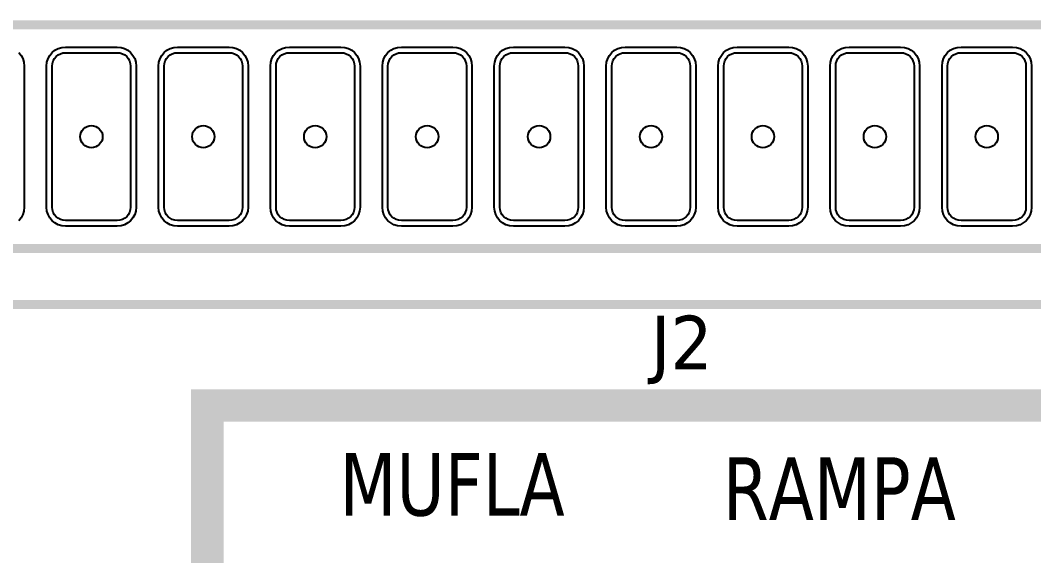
# Model space of a CAD drawing. Header units: millimetres. Extents: x 123.5 to 144.3, y 105.4 to 121.6.
# Drawn here: x 132.327 to 133.25, y 109.734 to 110.222 of the extents above; entities that cross this region are included whole.
import ezdxf

# ---------------------------------------------------------------- set-up
doc = ezdxf.new("R2010")
doc.units = ezdxf.units.MM
doc.layers.add('DESC', color=250, linetype='Continuous')
doc.styles.get("Standard").update_dxf_attribs({"font": 'tahoma.ttf'})

# ---------------------------------------------------------------- blocks, each defined once
blk = doc.blocks.new('Tarjeta mufla')
for points, const_width in [([(146.55482, 115.00681), (148.65482, 115.00681), (148.65482, 115.25681), (146.55482, 115.25681), (146.55482, 115.00681)], 0.008), ([(146.55482, 115.00681), (148.65482, 115.00681), (148.65482, 115.25681), (146.55482, 115.25681), (146.55482, 115.00681)], 0.008), ([(146.55482, 115.00681), (148.65482, 115.00681), (148.65482, 115.25681), (146.55482, 115.25681), (146.55482, 115.00681)], 0.008), ([(148.65482, 115.05681), (146.55482, 115.05681)], 0.008), ([(148.65482, 115.05681), (146.55482, 115.05681)], 0.008), ([(148.65482, 115.05681), (146.55482, 115.05681)], 0.008), ([(147.15838, 114.65681), (147.99302, 114.65681), (147.99302, 114.91665), (147.15838, 114.91665), (147.15838, 114.65681)], 0.029), ([(147.15838, 114.65681), (147.99302, 114.65681), (147.99302, 114.91665), (147.15838, 114.91665), (147.15838, 114.65681)], 0.029), ([(147.15838, 114.65681), (147.99302, 114.65681), (147.99302, 114.91665), (147.15838, 114.91665), (147.15838, 114.65681)], 0.029)]:
    blk.add_lwpolyline(points, dxfattribs=dict(const_width=const_width))
blk.add_lwpolyline([(146.9899, 115.2319), (146.99196, 115.22939), (146.99351, 115.2265), (146.99448, 115.22329), (146.99482, 115.21981), (146.99482, 115.09381), (146.99448, 115.09033), (146.99351, 115.08712), (146.99196, 115.08423), (146.9899, 115.08172)])
for points in [[(147.07782, 115.07681), (147.03182, 115.07681), (147.02834, 115.07715), (147.02513, 115.07812), (147.02224, 115.07967), (147.01973, 115.08172), (147.01768, 115.08423), (147.01613, 115.08712), (147.01516, 115.09033), (147.01482, 115.09381), (147.01482, 115.21981), (147.01516, 115.22329), (147.01613, 115.2265), (147.01768, 115.22939), (147.01973, 115.2319), (147.02224, 115.23395), (147.02513, 115.2355), (147.02834, 115.23647), (147.03182, 115.23681), (147.07782, 115.23681), (147.08129, 115.23647), (147.08451, 115.2355), (147.0874, 115.23395), (147.0899, 115.2319), (147.09196, 115.22939), (147.09351, 115.2265), (147.09448, 115.22329), (147.09482, 115.21981), (147.09482, 115.09381), (147.09448, 115.09033), (147.09351, 115.08712), (147.09196, 115.08423), (147.0899, 115.08172), (147.0874, 115.07967), (147.08451, 115.07812), (147.08129, 115.07715), (147.07782, 115.07681)], [(147.07782, 115.08181), (147.03182, 115.08181), (147.02936, 115.08205), (147.0271, 115.08273), (147.02506, 115.08383), (147.02329, 115.08528), (147.02184, 115.08705), (147.02074, 115.08909), (147.02006, 115.09136), (147.01982, 115.09381), (147.01982, 115.21981), (147.02006, 115.22226), (147.02074, 115.22453), (147.02184, 115.22657), (147.02329, 115.22834), (147.02506, 115.22979), (147.0271, 115.23088), (147.02936, 115.23157), (147.03182, 115.23181), (147.07782, 115.23181), (147.08027, 115.23157), (147.08254, 115.23088), (147.08458, 115.22979), (147.08635, 115.22834), (147.0878, 115.22657), (147.08889, 115.22453), (147.08958, 115.22226), (147.08982, 115.21981), (147.08982, 115.09381), (147.08958, 115.09136), (147.08889, 115.08909), (147.0878, 115.08705), (147.08635, 115.08528), (147.08458, 115.08383), (147.08254, 115.08273), (147.08027, 115.08205), (147.07782, 115.08181)], [(147.17782, 115.07681), (147.13182, 115.07681), (147.12834, 115.07715), (147.12513, 115.07812), (147.12224, 115.07967), (147.11973, 115.08172), (147.11768, 115.08423), (147.11613, 115.08712), (147.11516, 115.09033), (147.11482, 115.09381), (147.11482, 115.21981), (147.11516, 115.22329), (147.11613, 115.2265), (147.11768, 115.22939), (147.11973, 115.2319), (147.12224, 115.23395), (147.12513, 115.2355), (147.12834, 115.23647), (147.13182, 115.23681), (147.17782, 115.23681), (147.18129, 115.23647), (147.18451, 115.2355), (147.1874, 115.23395), (147.1899, 115.2319), (147.19196, 115.22939), (147.19351, 115.2265), (147.19448, 115.22329), (147.19482, 115.21981), (147.19482, 115.09381), (147.19448, 115.09033), (147.19351, 115.08712), (147.19196, 115.08423), (147.1899, 115.08172), (147.1874, 115.07967), (147.18451, 115.07812), (147.18129, 115.07715), (147.17782, 115.07681)], [(147.17782, 115.08181), (147.13182, 115.08181), (147.12936, 115.08205), (147.1271, 115.08273), (147.12506, 115.08383), (147.12329, 115.08528), (147.12184, 115.08705), (147.12074, 115.08909), (147.12006, 115.09136), (147.11982, 115.09381), (147.11982, 115.21981), (147.12006, 115.22226), (147.12074, 115.22453), (147.12184, 115.22657), (147.12329, 115.22834), (147.12506, 115.22979), (147.1271, 115.23088), (147.12936, 115.23157), (147.13182, 115.23181), (147.17782, 115.23181), (147.18027, 115.23157), (147.18254, 115.23088), (147.18458, 115.22979), (147.18635, 115.22834), (147.1878, 115.22657), (147.18889, 115.22453), (147.18958, 115.22226), (147.18982, 115.21981), (147.18982, 115.09381), (147.18958, 115.09136), (147.18889, 115.08909), (147.1878, 115.08705), (147.18635, 115.08528), (147.18458, 115.08383), (147.18254, 115.08273), (147.18027, 115.08205), (147.17782, 115.08181)], [(147.27782, 115.07681), (147.23182, 115.07681), (147.22834, 115.07715), (147.22513, 115.07812), (147.22224, 115.07967), (147.21973, 115.08172), (147.21768, 115.08423), (147.21613, 115.08712), (147.21516, 115.09033), (147.21482, 115.09381), (147.21482, 115.21981), (147.21516, 115.22329), (147.21613, 115.2265), (147.21768, 115.22939), (147.21973, 115.2319), (147.22224, 115.23395), (147.22513, 115.2355), (147.22834, 115.23647), (147.23182, 115.23681), (147.27782, 115.23681), (147.28129, 115.23647), (147.28451, 115.2355), (147.2874, 115.23395), (147.2899, 115.2319), (147.29196, 115.22939), (147.29351, 115.2265), (147.29448, 115.22329), (147.29482, 115.21981), (147.29482, 115.09381), (147.29448, 115.09033), (147.29351, 115.08712), (147.29196, 115.08423), (147.2899, 115.08172), (147.2874, 115.07967), (147.28451, 115.07812), (147.28129, 115.07715), (147.27782, 115.07681)], [(147.27782, 115.08181), (147.23182, 115.08181), (147.22936, 115.08205), (147.2271, 115.08273), (147.22506, 115.08383), (147.22329, 115.08528), (147.22184, 115.08705), (147.22074, 115.08909), (147.22006, 115.09136), (147.21982, 115.09381), (147.21982, 115.21981), (147.22006, 115.22226), (147.22074, 115.22453), (147.22184, 115.22657), (147.22329, 115.22834), (147.22506, 115.22979), (147.2271, 115.23088), (147.22936, 115.23157), (147.23182, 115.23181), (147.27782, 115.23181), (147.28027, 115.23157), (147.28254, 115.23088), (147.28458, 115.22979), (147.28635, 115.22834), (147.2878, 115.22657), (147.28889, 115.22453), (147.28958, 115.22226), (147.28982, 115.21981), (147.28982, 115.09381), (147.28958, 115.09136), (147.28889, 115.08909), (147.2878, 115.08705), (147.28635, 115.08528), (147.28458, 115.08383), (147.28254, 115.08273), (147.28027, 115.08205), (147.27782, 115.08181)], [(147.37782, 115.07681), (147.33182, 115.07681), (147.32834, 115.07715), (147.32513, 115.07812), (147.32224, 115.07967), (147.31973, 115.08172), (147.31768, 115.08423), (147.31613, 115.08712), (147.31516, 115.09033), (147.31482, 115.09381), (147.31482, 115.21981), (147.31516, 115.22329), (147.31613, 115.2265), (147.31768, 115.22939), (147.31973, 115.2319), (147.32224, 115.23395), (147.32513, 115.2355), (147.32834, 115.23647), (147.33182, 115.23681), (147.37782, 115.23681), (147.38129, 115.23647), (147.38451, 115.2355), (147.3874, 115.23395), (147.3899, 115.2319), (147.39196, 115.22939), (147.39351, 115.2265), (147.39448, 115.22329), (147.39482, 115.21981), (147.39482, 115.09381), (147.39448, 115.09033), (147.39351, 115.08712), (147.39196, 115.08423), (147.3899, 115.08172), (147.3874, 115.07967), (147.38451, 115.07812), (147.38129, 115.07715), (147.37782, 115.07681)], [(147.37782, 115.08181), (147.33182, 115.08181), (147.32936, 115.08205), (147.3271, 115.08273), (147.32506, 115.08383), (147.32329, 115.08528), (147.32184, 115.08705), (147.32074, 115.08909), (147.32006, 115.09136), (147.31982, 115.09381), (147.31982, 115.21981), (147.32006, 115.22226), (147.32074, 115.22453), (147.32184, 115.22657), (147.32329, 115.22834), (147.32506, 115.22979), (147.3271, 115.23088), (147.32936, 115.23157), (147.33182, 115.23181), (147.37782, 115.23181), (147.38027, 115.23157), (147.38254, 115.23088), (147.38458, 115.22979), (147.38635, 115.22834), (147.3878, 115.22657), (147.38889, 115.22453), (147.38958, 115.22226), (147.38982, 115.21981), (147.38982, 115.09381), (147.38958, 115.09136), (147.38889, 115.08909), (147.3878, 115.08705), (147.38635, 115.08528), (147.38458, 115.08383), (147.38254, 115.08273), (147.38027, 115.08205), (147.37782, 115.08181)], [(147.47782, 115.07681), (147.43182, 115.07681), (147.42834, 115.07715), (147.42513, 115.07812), (147.42224, 115.07967), (147.41973, 115.08172), (147.41768, 115.08423), (147.41613, 115.08712), (147.41516, 115.09033), (147.41482, 115.09381), (147.41482, 115.21981), (147.41516, 115.22329), (147.41613, 115.2265), (147.41768, 115.22939), (147.41973, 115.2319), (147.42224, 115.23395), (147.42513, 115.2355), (147.42834, 115.23647), (147.43182, 115.23681), (147.47782, 115.23681), (147.48129, 115.23647), (147.48451, 115.2355), (147.4874, 115.23395), (147.4899, 115.2319), (147.49196, 115.22939), (147.49351, 115.2265), (147.49448, 115.22329), (147.49482, 115.21981), (147.49482, 115.09381), (147.49448, 115.09033), (147.49351, 115.08712), (147.49196, 115.08423), (147.4899, 115.08172), (147.4874, 115.07967), (147.48451, 115.07812), (147.48129, 115.07715), (147.47782, 115.07681)], [(147.47782, 115.08181), (147.43182, 115.08181), (147.42936, 115.08205), (147.4271, 115.08273), (147.42506, 115.08383), (147.42329, 115.08528), (147.42184, 115.08705), (147.42074, 115.08909), (147.42006, 115.09136), (147.41982, 115.09381), (147.41982, 115.21981), (147.42006, 115.22226), (147.42074, 115.22453), (147.42184, 115.22657), (147.42329, 115.22834), (147.42506, 115.22979), (147.4271, 115.23088), (147.42936, 115.23157), (147.43182, 115.23181), (147.47782, 115.23181), (147.48027, 115.23157), (147.48254, 115.23088), (147.48458, 115.22979), (147.48635, 115.22834), (147.4878, 115.22657), (147.48889, 115.22453), (147.48958, 115.22226), (147.48982, 115.21981), (147.48982, 115.09381), (147.48958, 115.09136), (147.48889, 115.08909), (147.4878, 115.08705), (147.48635, 115.08528), (147.48458, 115.08383), (147.48254, 115.08273), (147.48027, 115.08205), (147.47782, 115.08181)], [(147.57782, 115.07681), (147.53182, 115.07681), (147.52834, 115.07715), (147.52513, 115.07812), (147.52224, 115.07967), (147.51973, 115.08172), (147.51768, 115.08423), (147.51613, 115.08712), (147.51516, 115.09033), (147.51482, 115.09381), (147.51482, 115.21981), (147.51516, 115.22329), (147.51613, 115.2265), (147.51768, 115.22939), (147.51973, 115.2319), (147.52224, 115.23395), (147.52513, 115.2355), (147.52834, 115.23647), (147.53182, 115.23681), (147.57782, 115.23681), (147.58129, 115.23647), (147.58451, 115.2355), (147.5874, 115.23395), (147.5899, 115.2319), (147.59196, 115.22939), (147.59351, 115.2265), (147.59448, 115.22329), (147.59482, 115.21981), (147.59482, 115.09381), (147.59448, 115.09033), (147.59351, 115.08712), (147.59196, 115.08423), (147.5899, 115.08172), (147.5874, 115.07967), (147.58451, 115.07812), (147.58129, 115.07715), (147.57782, 115.07681)], [(147.57782, 115.08181), (147.53182, 115.08181), (147.52936, 115.08205), (147.5271, 115.08273), (147.52506, 115.08383), (147.52329, 115.08528), (147.52184, 115.08705), (147.52074, 115.08909), (147.52006, 115.09136), (147.51982, 115.09381), (147.51982, 115.21981), (147.52006, 115.22226), (147.52074, 115.22453), (147.52184, 115.22657), (147.52329, 115.22834), (147.52506, 115.22979), (147.5271, 115.23088), (147.52936, 115.23157), (147.53182, 115.23181), (147.57782, 115.23181), (147.58027, 115.23157), (147.58254, 115.23088), (147.58458, 115.22979), (147.58635, 115.22834), (147.5878, 115.22657), (147.58889, 115.22453), (147.58958, 115.22226), (147.58982, 115.21981), (147.58982, 115.09381), (147.58958, 115.09136), (147.58889, 115.08909), (147.5878, 115.08705), (147.58635, 115.08528), (147.58458, 115.08383), (147.58254, 115.08273), (147.58027, 115.08205), (147.57782, 115.08181)], [(147.67782, 115.07681), (147.63182, 115.07681), (147.62834, 115.07715), (147.62513, 115.07812), (147.62224, 115.07967), (147.61973, 115.08172), (147.61768, 115.08423), (147.61613, 115.08712), (147.61516, 115.09033), (147.61482, 115.09381), (147.61482, 115.21981), (147.61516, 115.22329), (147.61613, 115.2265), (147.61768, 115.22939), (147.61973, 115.2319), (147.62224, 115.23395), (147.62513, 115.2355), (147.62834, 115.23647), (147.63182, 115.23681), (147.67782, 115.23681), (147.68129, 115.23647), (147.68451, 115.2355), (147.6874, 115.23395), (147.6899, 115.2319), (147.69196, 115.22939), (147.69351, 115.2265), (147.69448, 115.22329), (147.69482, 115.21981), (147.69482, 115.09381), (147.69448, 115.09033), (147.69351, 115.08712), (147.69196, 115.08423), (147.6899, 115.08172), (147.6874, 115.07967), (147.68451, 115.07812), (147.68129, 115.07715), (147.67782, 115.07681)], [(147.67782, 115.08181), (147.63182, 115.08181), (147.62936, 115.08205), (147.6271, 115.08273), (147.62506, 115.08383), (147.62329, 115.08528), (147.62184, 115.08705), (147.62074, 115.08909), (147.62006, 115.09136), (147.61982, 115.09381), (147.61982, 115.21981), (147.62006, 115.22226), (147.62074, 115.22453), (147.62184, 115.22657), (147.62329, 115.22834), (147.62506, 115.22979), (147.6271, 115.23088), (147.62936, 115.23157), (147.63182, 115.23181), (147.67782, 115.23181), (147.68027, 115.23157), (147.68254, 115.23088), (147.68458, 115.22979), (147.68635, 115.22834), (147.6878, 115.22657), (147.68889, 115.22453), (147.68958, 115.22226), (147.68982, 115.21981), (147.68982, 115.09381), (147.68958, 115.09136), (147.68889, 115.08909), (147.6878, 115.08705), (147.68635, 115.08528), (147.68458, 115.08383), (147.68254, 115.08273), (147.68027, 115.08205), (147.67782, 115.08181)], [(147.77782, 115.07681), (147.73182, 115.07681), (147.72834, 115.07715), (147.72513, 115.07812), (147.72224, 115.07967), (147.71973, 115.08172), (147.71768, 115.08423), (147.71613, 115.08712), (147.71516, 115.09033), (147.71482, 115.09381), (147.71482, 115.21981), (147.71516, 115.22329), (147.71613, 115.2265), (147.71768, 115.22939), (147.71973, 115.2319), (147.72224, 115.23395), (147.72513, 115.2355), (147.72834, 115.23647), (147.73182, 115.23681), (147.77782, 115.23681), (147.78129, 115.23647), (147.78451, 115.2355), (147.7874, 115.23395), (147.7899, 115.2319), (147.79196, 115.22939), (147.79351, 115.2265), (147.79448, 115.22329), (147.79482, 115.21981), (147.79482, 115.09381), (147.79448, 115.09033), (147.79351, 115.08712), (147.79196, 115.08423), (147.7899, 115.08172), (147.7874, 115.07967), (147.78451, 115.07812), (147.78129, 115.07715), (147.77782, 115.07681)], [(147.77782, 115.08181), (147.73182, 115.08181), (147.72936, 115.08205), (147.7271, 115.08273), (147.72506, 115.08383), (147.72329, 115.08528), (147.72184, 115.08705), (147.72074, 115.08909), (147.72006, 115.09136), (147.71982, 115.09381), (147.71982, 115.21981), (147.72006, 115.22226), (147.72074, 115.22453), (147.72184, 115.22657), (147.72329, 115.22834), (147.72506, 115.22979), (147.7271, 115.23088), (147.72936, 115.23157), (147.73182, 115.23181), (147.77782, 115.23181), (147.78027, 115.23157), (147.78254, 115.23088), (147.78458, 115.22979), (147.78635, 115.22834), (147.7878, 115.22657), (147.78889, 115.22453), (147.78958, 115.22226), (147.78982, 115.21981), (147.78982, 115.09381), (147.78958, 115.09136), (147.78889, 115.08909), (147.7878, 115.08705), (147.78635, 115.08528), (147.78458, 115.08383), (147.78254, 115.08273), (147.78027, 115.08205), (147.77782, 115.08181)], [(147.87782, 115.07681), (147.83182, 115.07681), (147.82834, 115.07715), (147.82513, 115.07812), (147.82224, 115.07967), (147.81973, 115.08172), (147.81768, 115.08423), (147.81613, 115.08712), (147.81516, 115.09033), (147.81482, 115.09381), (147.81482, 115.21981), (147.81516, 115.22329), (147.81613, 115.2265), (147.81768, 115.22939), (147.81973, 115.2319), (147.82224, 115.23395), (147.82513, 115.2355), (147.82834, 115.23647), (147.83182, 115.23681), (147.87782, 115.23681), (147.88129, 115.23647), (147.88451, 115.2355), (147.8874, 115.23395), (147.8899, 115.2319), (147.89196, 115.22939), (147.89351, 115.2265), (147.89448, 115.22329), (147.89482, 115.21981), (147.89482, 115.09381), (147.89448, 115.09033), (147.89351, 115.08712), (147.89196, 115.08423), (147.8899, 115.08172), (147.8874, 115.07967), (147.88451, 115.07812), (147.88129, 115.07715), (147.87782, 115.07681)], [(147.87782, 115.08181), (147.83182, 115.08181), (147.82936, 115.08205), (147.8271, 115.08273), (147.82506, 115.08383), (147.82329, 115.08528), (147.82184, 115.08705), (147.82074, 115.08909), (147.82006, 115.09136), (147.81982, 115.09381), (147.81982, 115.21981), (147.82006, 115.22226), (147.82074, 115.22453), (147.82184, 115.22657), (147.82329, 115.22834), (147.82506, 115.22979), (147.8271, 115.23088), (147.82936, 115.23157), (147.83182, 115.23181), (147.87782, 115.23181), (147.88027, 115.23157), (147.88254, 115.23088), (147.88458, 115.22979), (147.88635, 115.22834), (147.8878, 115.22657), (147.88889, 115.22453), (147.88958, 115.22226), (147.88982, 115.21981), (147.88982, 115.09381), (147.88958, 115.09136), (147.88889, 115.08909), (147.8878, 115.08705), (147.88635, 115.08528), (147.88458, 115.08383), (147.88254, 115.08273), (147.88027, 115.08205), (147.87782, 115.08181)]]:
    blk.add_lwpolyline(points, close=True)
for centre in [(147.05482, 115.15681), (147.15482, 115.15681), (147.25482, 115.15681), (147.35482, 115.15681), (147.45482, 115.15681), (147.55482, 115.15681), (147.65482, 115.15681), (147.75482, 115.15681), (147.85482, 115.15681)]:
    blk.add_circle(centre, 0.01)
for s, height, width, p in [('J2', 0.048, 1.041667, (147.55482, 114.94881)), ('J2', 0.048, 1.041667, (147.55482, 114.94881)), ('J2', 0.048, 1.041667, (147.55482, 114.94881)), ('MUFLA', 0.056, 0.892857, (147.27649, 114.81822)), ('MUFLA', 0.056, 0.892857, (147.27649, 114.81822)), ('MUFLA', 0.056, 0.892857, (147.27649, 114.81822)), ('RAMPA', 0.056, 0.892857, (147.61901, 114.81428)), ('RAMPA', 0.056, 0.892857, (147.61901, 114.81428)), ('RAMPA', 0.056, 0.892857, (147.61901, 114.81428))]:
    blk.add_text(s, height=height, dxfattribs=dict(width=width)).set_placement(p)

msp = doc.modelspace()

# ---------------------------------------------------------------- block references
at = {"layer": 'DESC', "xscale": 1.020266282160534, "yscale": 1.020266282160534, "zscale": 1.020266282160534}
msp.add_blockref('Tarjeta mufla', (-17.64363, -7.37459), dxfattribs=at)

doc.saveas('drawing.dxf')
